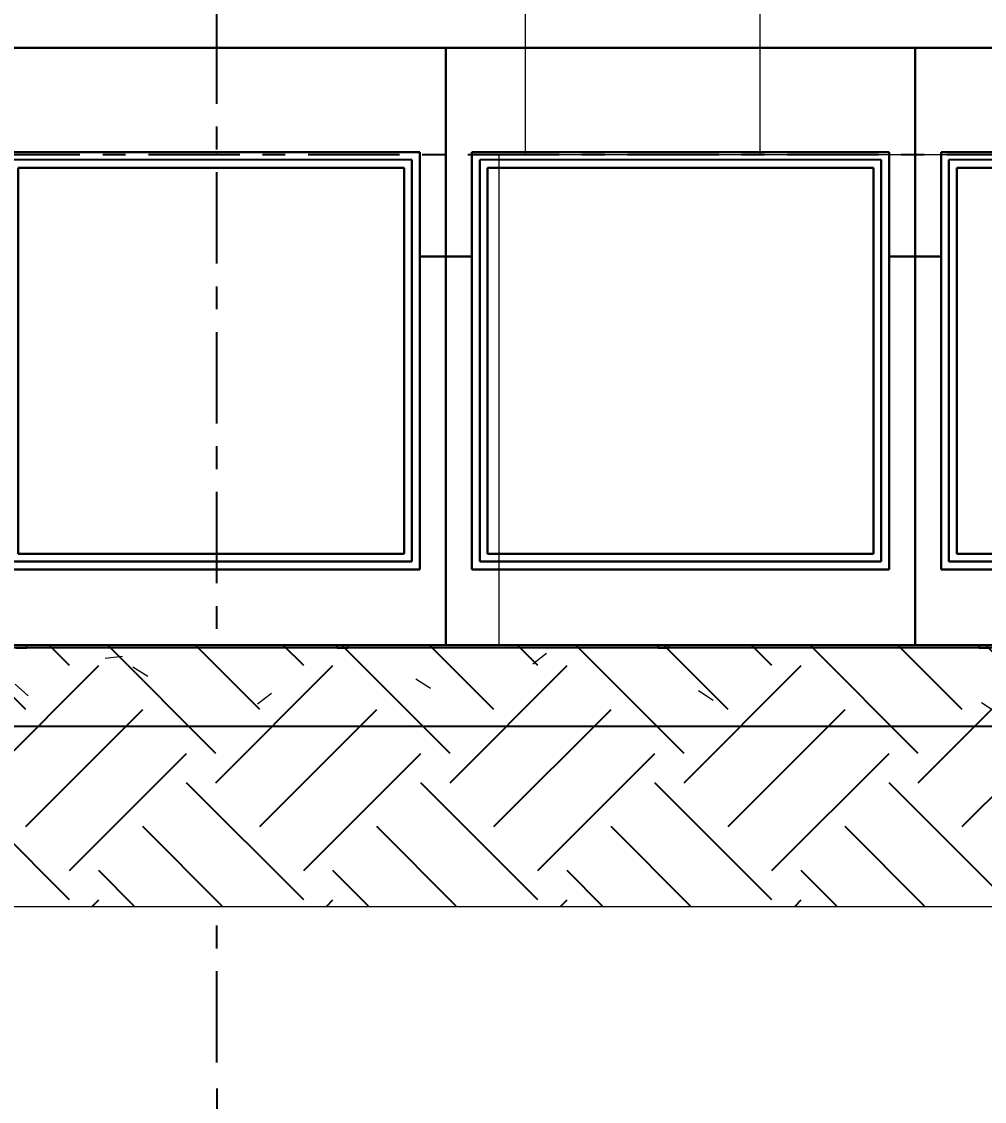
# Model space of a CAD drawing. Header units: millimetres. Extents: x 3774 to 718460, y -768339 to 192544.
# Drawn here: x 508640 to 510486, y -733231 to -731162 of the extents above; entities that cross this region are included whole.
import ezdxf
from ezdxf.enums import TextEntityAlignment as Align
from ezdxf.xclip import XClip

# ---------------------------------------------------------------- set-up
doc = ezdxf.new("R2010")
doc.units = ezdxf.units.MM
doc.header["$XCLIPFRAME"] = 0
doc.set_wipeout_variables(frame=1)
doc.linetypes.add('TA_GL_000.70000', pattern=[1.925, 0.7, -0.175, 0.175, -0.175, 0.7])
doc.linetypes.add('XKITLINE00', pattern=[0])
for name, color, linetype in [('000 - 0_HIDE_OBJ_FRAMING_DEF_SUB_1', 7, 'Continuous'), ('000 - 0_SYM_DWG_GRID-BUBBLE_MAIN_COLOR_1', 7, 'Continuous'), ('000 - 0_SYM_DWG_GRIDLINE_MAIN_COLOR_251', 7, 'Continuous')]:
    doc.layers.add(name, color=color, linetype=linetype)
doc.layers.add('Part', color=7, linetype='Continuous', lineweight=0)
doc.styles.add('ARIAL', font='arial.ttf')
doc.styles.add('FAMELINE_FOR_CKST', font='arial.ttf')
doc.styles.add('TA', font='', dxfattribs={"height": 4.5})
doc.styles.get('TA').set_extended_font_data('Cordia New')
doc.dimstyles.new('FAMELINE-CKST_C-C', dxfattribs={"dimtxt": 0.3, "dimasz": 0.15, "dimexe": 0.1, "dimexo": 0.1, "dimgap": 0.05, "dimtad": 1, "dimzin": 0, "dimdsep": 46, "dimtxsty": 'FAMELINE_FOR_CKST', "dimblk": 'ORIGIN', "dimblk1": 'ORIGIN', "dimblk2": 'ORIGIN', "dimsah": 1, "dimcen": 0.1, "dimdle": 0.1, "dimclrd": 7, "dimclre": 7, "dimclrt": 7, "dimadec": 0, "dimazin": 0, "dimtfac": 1, "dimtix": 1, "dimtmove": 2, "dimatfit": 3, "dimfxl": 1, "dimtolj": 1, "dimtzin": 0, "dimlwd": -1, "dimlwe": -1, "dimarcsym": 0})

# ---------------------------------------------------------------- blocks, each defined once
blk = doc.blocks.new('*U7979')
at = {"layer": '000 - 0_SYM_DWG_GRIDLINE_MAIN_COLOR_251', "color": 7, "linetype": 'ByBlock', "ltscale": 5}
blk.add_line((34.8, 0), (-343.8, 0), dxfattribs=at)
at = {"layer": '000 - 0_SYM_DWG_GRIDLINE_MAIN_COLOR_251', "color": 7}
blk.add_point((0, 0), dxfattribs=at)
at = {"color": 7, "style": 'TA', "flags": 1}
blk.add_attdef('LOCATION', (6, -6), '', height=4.5, rotation=270, dxfattribs=at)
at = {"layer": '000 - 0_SYM_DWG_GRID-BUBBLE_MAIN_COLOR_1', "color": 7, "style": 'ARIAL'}
blk.add_attdef('GRID-HEAD', text='', height=4, rotation=90, dxfattribs=at).set_placement((52.8, 0), align=Align.MIDDLE_CENTER)
blk = doc.blocks.new('*U6352')
at = {"layer": '000 - 0_SYM_DWG_GRIDLINE_MAIN_COLOR_251', "color": 7, "linetype": 'ByBlock', "ltscale": 5}
blk.add_line((70, 0), (-169.147, 0), dxfattribs=at)
at = {"layer": '000 - 0_SYM_DWG_GRIDLINE_MAIN_COLOR_251', "color": 7}
blk.add_point((0, 0), dxfattribs=at)
at = {"color": 7, "style": 'TA', "flags": 1}
blk.add_attdef('LOCATION', (6, -6), '', height=4.5, rotation=270, dxfattribs=at)
blk = doc.blocks.new('*U6351')
at = {"layer": '000 - 0_SYM_DWG_GRIDLINE_MAIN_COLOR_251', "color": 7, "linetype": 'ByBlock', "ltscale": 5}
blk.add_line((70, 0), (-169.147, 0), dxfattribs=at)
at = {"layer": '000 - 0_SYM_DWG_GRIDLINE_MAIN_COLOR_251', "color": 7}
blk.add_point((0, 0), dxfattribs=at)
at = {"color": 7, "style": 'TA', "flags": 1}
blk.add_attdef('LOCATION', (6, -6), '', height=4.5, rotation=270, dxfattribs=at)
blk = doc.blocks.new('_Origin')
at = {"color": 7, "linetype": 'ByBlock', "lineweight": -2}
blk.add_line((0, 0), (-1, 0), dxfattribs=at)
blk.add_circle((0, 0), 0.5, dxfattribs=at)
blk = doc.blocks.new('*D7978')
at = {"color": 7, "transparency": 16777216}
for p, q in [((-2517, 100660), (-2517, 100378.7)), ((0, 100660), (0, 100378.7)), ((-75, 100428.7), (-2442, 100428.7))]:
    blk.add_line(p, q, dxfattribs=at)
at = {"layer": 'Defpoints', "color": 7, "transparency": 16777216}
for p in [(-2517, 100710), (0, 100710), (-2517, 100428.7)]:
    blk.add_point(p, dxfattribs=at)
at = {"color": 7, "transparency": 16777216, "xscale": 75, "yscale": 75, "zscale": 75, "rotation": 180}
blk.add_blockref('_Origin', (-2517, 100428.7), dxfattribs=at)
at = {"color": 7, "transparency": 16777216, "xscale": 75, "yscale": 75, "zscale": 75}
blk.add_blockref('_Origin', (0, 100428.7), dxfattribs=at)
at = {"color": 7, "transparency": 16777216, "insert": (-1258.5, 100530.3), "char_height": 150, "attachment_point": 5, "style": 'FAMELINE_FOR_CKST'}
blk.add_mtext('\\A1;2517', dxfattribs=at)
blk = doc.blocks.new('*A21476444')
at = {"layer": 'Part', "color": 7, "linetype": 'XKITLINE00', "lineweight": 0}
for p, q in [((2545.764959, -156.339902), (2545.76496, -130.739902)), ((2549.364959, -156.339902), (2549.36496, -130.739902))]:
    blk.add_line(p, q, dxfattribs=at)
blk = doc.blocks.new('*A21586453')
at = {"layer": 'Part', "color": 7, "linetype": 'XKITLINE00', "lineweight": 0}
for p, q in [((2546.060987, -166.291269), (2546.060987, -166.26044)), ((2546.060987, -166.291269), (2548.460987, -166.291269)), ((2546.060987, -166.29392), (2546.060987, -166.291269)), ((2548.460987, -166.29392), (2548.460987, -166.26044))]:
    blk.add_line(p, q, dxfattribs=at)
blk = doc.blocks.new('*A21596454')
at = {"layer": 'Part', "color": 7, "linetype": 'XKITLINE00', "lineweight": 0}
for p, q in [((2555.586495, -165.539902), (2550.826495, -165.539902)), ((2550.826495, -165.539902), (2550.826495, -165.939902)), ((2550.882495, -165.939902), (2550.882495, -165.539902)), ((2555.530495, -165.539902), (2555.530495, -165.939902)), ((2555.586495, -165.939902), (2555.586495, -165.539902)), ((2550.826495, -165.939902), (2550.882495, -165.939902)), ((2555.530495, -165.939902), (2555.586495, -165.939902))]:
    blk.add_line(p, q, dxfattribs=at)
blk = doc.blocks.new('*A21606455')
at = {"layer": 'Part', "color": 7, "linetype": 'XKITLINE00', "lineweight": 0}
for p, q in [((2550.786495, -165.539902), (2546.026495, -165.539902)), ((2546.026495, -165.539902), (2546.026495, -165.939902)), ((2546.082495, -165.939902), (2546.082495, -165.539902)), ((2550.730495, -165.539902), (2550.730495, -165.939902)), ((2550.786495, -165.939902), (2550.786495, -165.539902)), ((2546.026495, -165.939902), (2546.082495, -165.939902)), ((2550.730495, -165.939902), (2550.786495, -165.939902))]:
    blk.add_line(p, q, dxfattribs=at)
blk = doc.blocks.new('*A21616456')
at = {"layer": 'Part', "color": 7, "linetype": 'XKITLINE00', "lineweight": 0}
for p, q in [((2545.986495, -165.539902), (2541.226495, -165.539902)), ((2541.226495, -165.539902), (2541.226495, -165.939902)), ((2541.282495, -165.939902), (2541.282495, -165.539902)), ((2545.930495, -165.539902), (2545.930495, -165.939902)), ((2545.986495, -165.939902), (2545.986495, -165.539902)), ((2541.226495, -165.939902), (2541.282495, -165.939902)), ((2545.930495, -165.939902), (2545.986495, -165.939902))]:
    blk.add_line(p, q, dxfattribs=at)
blk = doc.blocks.new('*A21626457')
at = {"layer": 'Part', "color": 7, "linetype": 'XKITLINE00', "lineweight": 0}
for p, q in [((2541.186495, -165.539902), (2536.426495, -165.539902)), ((2536.426495, -165.539902), (2536.426495, -165.939902)), ((2536.482495, -165.939902), (2536.482495, -165.539902)), ((2541.130495, -165.539902), (2541.130495, -165.939902)), ((2541.186495, -165.939902), (2541.186495, -165.539902)), ((2536.426495, -165.939902), (2536.482495, -165.939902)), ((2541.130495, -165.939902), (2541.186495, -165.939902))]:
    blk.add_line(p, q, dxfattribs=at)
blk = doc.blocks.new('*A20176356')
at = {"layer": 'Part', "color": 7, "linetype": 'XKITLINE00', "lineweight": 0}
for p, q in [((2545.364959, -156.339902), (2577.484962, -156.339902)), ((2545.364959, -165.539902), (2545.364959, -156.339902))]:
    blk.add_line(p, q, dxfattribs=at)
blk = doc.blocks.new('*A20186357')
at = {"layer": 'Part', "color": 7, "linetype": 'XKITLINE00', "lineweight": 0}
blk.add_line((2522.056493, -165.97987), (2579.478118, -165.97987), dxfattribs=at)
blk = doc.blocks.new('*A20196358')
at = {"layer": 'Part', "color": 7, "linetype": 'XKITLINE00', "lineweight": 0}
for p, q in [((2541.186495, -165.539902), (2541.226495, -165.539902)), ((2545.986495, -165.539902), (2546.026495, -165.539902)), ((2550.786495, -165.539902), (2550.826495, -165.539902))]:
    blk.add_line(p, q, dxfattribs=at)
blk = doc.blocks.new('*A20206359')
at = {"layer": 'Part', "color": 7, "linetype": 'XKITLINE00', "lineweight": 0}
for p, q in [((2522.056493, -165.97987), (2579.478118, -165.97987)), ((2536.482495, -165.93987), (2541.130495, -165.93987)), ((2541.186495, -165.93987), (2541.226495, -165.93987)), ((2541.282495, -165.93987), (2545.930495, -165.93987)), ((2545.986495, -165.93987), (2546.026495, -165.93987)), ((2546.082495, -165.93987), (2550.730495, -165.93987)), ((2550.786495, -165.93987), (2550.826495, -165.93987)), ((2550.882495, -165.93987), (2555.530495, -165.93987))]:
    blk.add_line(p, q, dxfattribs=at)
blk = doc.blocks.new('W-1-PP19-SE-ENT3_20260407-143459_PP19_ENT3_SE_ELE4')
at = {"color": 7, "lineweight": 0, "xscale": 125, "yscale": 125, "zscale": 125}
for name in ['*A21476444', '*A20176356', '*A20196358', '*A21626457', '*A21616456', '*A21606455', '*A21596454', '*A20206359', '*A20186357', '*A21586453']:
    blk.add_blockref(name, (-320145.950375, 121992.48775), dxfattribs=at)
blk = doc.blocks.new('*U7984')
at = {"layer": 'Defpoints', "color": 7}
blk.add_lwpolyline([(0, -500), (11957.346, -500), (11957.346, 0), (0, 0)], close=True, dxfattribs=at)
at = {"color": 7}
blk.add_wipeout([(0, -500), (11957.346, -500), (11957.346, 0), (0, 0)], dxfattribs=at)
h = blk.add_hatch()
h.set_pattern_fill('EARTH', scale=50, angle=45)
h.paths.add_polyline_path([(0, -500), (11957.346, -500), (11957.346, 0), (0, 0)])
blk.add_line((-250, 0), (12207.346, 0), dxfattribs=at)
blk = doc.blocks.new('DPA_CP_Entrance Facade Base Panel - Facade Base Panel-V150-2350-01 ENTRANCE 3 ELEVATION 4')
at = {"layer": '000 - 0_HIDE_OBJ_FRAMING_DEF_SUB_1', "color": 7}
for p, q in [((-16032.8, 102450), (-15132.8, 102450)), ((-15132.8, 102450), (-16032.8, 102450)), ((-16032.8, 101305), (-16032.8, 102450)), ((-16032.8, 102450), (-16032.8, 101305)), ((-15132.8, 102450), (-15132.8, 101305)), ((-15132.8, 102450), (-15132.8, 101305)), ((-15982.8, 101450), (-15982.8, 102250)), ((-15982.8, 102250), (-15982.8, 101450)), ((-15982.8, 102250), (-15182.8, 102250)), ((-15182.8, 102250), (-15982.8, 102250)), ((-15967.8, 101465), (-15967.8, 102235)), ((-15197.8, 102235), (-15967.8, 102235)), ((-15967.8, 102235), (-15967.8, 101465)), ((-15197.8, 102235), (-15967.8, 102235)), ((-15197.8, 102235), (-15197.8, 101465)), ((-15197.8, 101465), (-15197.8, 102235)), ((-15182.8, 102250), (-15182.8, 101450)), ((-15182.8, 101450), (-15182.8, 102250)), ((-15952.8, 101480), (-15952.8, 102220)), ((-15212.8, 102220), (-15952.8, 102220)), ((-15952.8, 102220), (-15952.8, 101480)), ((-15212.8, 102220), (-15952.8, 102220)), ((-15952.8, 102220), (-15952.8, 101480)), ((-15212.8, 102220), (-15952.8, 102220)), ((-15952.8, 102220), (-15212.8, 102220)), ((-15952.8, 101480), (-15952.8, 102220)), ((-15212.8, 102220), (-15212.8, 101480)), ((-15212.8, 101480), (-15212.8, 102220)), ((-15212.8, 101480), (-15212.8, 102220)), ((-15212.8, 102220), (-15212.8, 101480)), ((-16032.8, 102050), (-15982.8, 102050)), ((-15982.8, 102050), (-16032.8, 102050)), ((-16032.8, 101305), (-16032.8, 102050)), ((-16032.8, 102050), (-16032.8, 101305)), ((-15182.8, 102050), (-15132.8, 102050)), ((-15132.8, 102050), (-15182.8, 102050)), ((-15132.8, 102050), (-15132.8, 101305)), ((-15132.8, 102050), (-15132.8, 101305)), ((-15197.8, 101465), (-15967.8, 101465)), ((-15967.8, 101465), (-15197.8, 101465)), ((-15212.8, 101480), (-15952.8, 101480)), ((-15952.8, 101480), (-15212.8, 101480)), ((-15952.8, 101480), (-15212.8, 101480)), ((-15212.8, 101480), (-15952.8, 101480)), ((-15182.8, 101450), (-15982.8, 101450)), ((-15982.8, 101450), (-15182.8, 101450)), ((-15956.6, 101300), (-15936.1, 101300)), ((-15936.1, 101300), (-15956.6, 101300)), ((-15956.6, 101300), (-15936.1, 101300)), ((-15936.1, 101300), (-15956.6, 101300)), ((-15341.1, 101300), (-15320.6, 101300)), ((-15320.6, 101300), (-15341.1, 101300)), ((-15341.1, 101300), (-15320.6, 101300)), ((-15320.6, 101300), (-15341.1, 101300))]:
    blk.add_line(p, q, dxfattribs=at)
blk = doc.blocks.new('DPA_CP_Entrance Facade Base Panel - Facade Base Panel-V151-2350-01 ENTRANCE 3 ELEVATION 4')
at = {"layer": '000 - 0_HIDE_OBJ_FRAMING_DEF_SUB_1', "color": 7}
for p, q in [((-15132.8, 102450), (-14232.8, 102450)), ((-14232.8, 102450), (-15132.8, 102450)), ((-15132.8, 101305), (-15132.8, 102450)), ((-15132.8, 102450), (-15132.8, 101305)), ((-14232.8, 102450), (-14232.8, 101305)), ((-14232.8, 102450), (-14232.8, 101305)), ((-15082.8, 101450), (-15082.8, 102250)), ((-15082.8, 102250), (-15082.8, 101450)), ((-15082.8, 102250), (-14282.8, 102250)), ((-14282.8, 102250), (-15082.8, 102250)), ((-15067.8, 101465), (-15067.8, 102235)), ((-14297.8, 102235), (-15067.8, 102235)), ((-15067.8, 102235), (-15067.8, 101465)), ((-14297.8, 102235), (-15067.8, 102235)), ((-14297.8, 102235), (-14297.8, 101465)), ((-14297.8, 101465), (-14297.8, 102235)), ((-14282.8, 102250), (-14282.8, 101450)), ((-14282.8, 101450), (-14282.8, 102250)), ((-15052.8, 101480), (-15052.8, 102220)), ((-14312.8, 102220), (-15052.8, 102220)), ((-15052.8, 102220), (-15052.8, 101480)), ((-14312.8, 102220), (-15052.8, 102220)), ((-15052.8, 102220), (-15052.8, 101480)), ((-14312.8, 102220), (-15052.8, 102220)), ((-15052.8, 102220), (-14312.8, 102220)), ((-15052.8, 101480), (-15052.8, 102220)), ((-14312.8, 102220), (-14312.8, 101480)), ((-14312.8, 101480), (-14312.8, 102220)), ((-14312.8, 101480), (-14312.8, 102220)), ((-14312.8, 102220), (-14312.8, 101480)), ((-15132.8, 102050), (-15082.8, 102050)), ((-15082.8, 102050), (-15132.8, 102050)), ((-15132.8, 101305), (-15132.8, 102050)), ((-15132.8, 102050), (-15132.8, 101305)), ((-14282.8, 102050), (-14232.8, 102050)), ((-14232.8, 102050), (-14282.8, 102050)), ((-14232.8, 102050), (-14232.8, 101305)), ((-14232.8, 102050), (-14232.8, 101305)), ((-14297.8, 101465), (-15067.8, 101465)), ((-15067.8, 101465), (-14297.8, 101465)), ((-14312.8, 101480), (-15052.8, 101480)), ((-15052.8, 101480), (-14312.8, 101480)), ((-15052.8, 101480), (-14312.8, 101480)), ((-14312.8, 101480), (-15052.8, 101480)), ((-14282.8, 101450), (-15082.8, 101450)), ((-15082.8, 101450), (-14282.8, 101450)), ((-14725.6, 101300), (-14705.1, 101300)), ((-14705.1, 101300), (-14725.6, 101300)), ((-14725.6, 101300), (-14705.1, 101300)), ((-14705.1, 101300), (-14725.6, 101300))]:
    blk.add_line(p, q, dxfattribs=at)
blk = doc.blocks.new('DPA_CP_Entrance Facade Base Panel - Facade Base Panel-19569424-2350-01 ENTRANCE 3 ELEVATION 4')
at = {"layer": '000 - 0_HIDE_OBJ_FRAMING_DEF_SUB_1', "color": 7}
for p, q in [((-14232.8, 102450), (-13617.8, 102450)), ((-13617.8, 102450), (-14232.8, 102450)), ((-14232.8, 101305), (-14232.8, 102450)), ((-14232.8, 102450), (-14232.8, 101305)), ((-13617.8, 102450), (-13617.8, 101305)), ((-13617.8, 102450), (-13617.8, 101305)), ((-14182.8, 101450), (-14182.8, 102250)), ((-14182.8, 102250), (-14182.8, 101450)), ((-14182.8, 102250), (-13667.8, 102250)), ((-13667.8, 102250), (-14182.8, 102250)), ((-14167.8, 101465), (-14167.8, 102235)), ((-13682.8, 102235), (-14167.8, 102235)), ((-14167.8, 102235), (-14167.8, 101465)), ((-13682.8, 102235), (-14167.8, 102235)), ((-13682.8, 102235), (-13682.8, 101465)), ((-13682.8, 101465), (-13682.8, 102235)), ((-13667.8, 102250), (-13667.8, 101450)), ((-13667.8, 101450), (-13667.8, 102250)), ((-14152.8, 101480), (-14152.8, 102220)), ((-13697.8, 102220), (-14152.8, 102220)), ((-14152.8, 102220), (-14152.8, 101480)), ((-13697.8, 102220), (-14152.8, 102220)), ((-14152.8, 102220), (-14152.8, 101480)), ((-13697.8, 102220), (-14152.8, 102220)), ((-14152.8, 102220), (-13697.8, 102220)), ((-14152.8, 101480), (-14152.8, 102220)), ((-13697.8, 102220), (-13697.8, 101480)), ((-13697.8, 101480), (-13697.8, 102220)), ((-13697.8, 101480), (-13697.8, 102220)), ((-13697.8, 102220), (-13697.8, 101480)), ((-14232.8, 102050), (-14182.8, 102050)), ((-14182.8, 102050), (-14232.8, 102050)), ((-14232.8, 101305), (-14232.8, 102050)), ((-14232.8, 102050), (-14232.8, 101305)), ((-13667.8, 102050), (-13617.8, 102050)), ((-13617.8, 102050), (-13667.8, 102050)), ((-13617.8, 102050), (-13617.8, 101305)), ((-13617.8, 102050), (-13617.8, 101305)), ((-13682.8, 101465), (-14167.8, 101465)), ((-14167.8, 101465), (-13682.8, 101465)), ((-13697.8, 101480), (-14152.8, 101480)), ((-14152.8, 101480), (-13697.8, 101480)), ((-14152.8, 101480), (-13697.8, 101480)), ((-13697.8, 101480), (-14152.8, 101480)), ((-13667.8, 101450), (-14182.8, 101450)), ((-14182.8, 101450), (-13667.8, 101450)), ((-14110.1, 101300), (-14089.6, 101300)), ((-14089.6, 101300), (-14110.1, 101300)), ((-14110.1, 101300), (-14089.6, 101300)), ((-14089.6, 101300), (-14110.1, 101300))]:
    blk.add_line(p, q, dxfattribs=at)
blk = doc.blocks.new('DPA_Drainage Gutter_Landscape_Type A - DPA_Drainage Gutter_Landscape_Type A-17304739-2350-01 ENTRANCE 3 ELEVATION 4')
at = {"layer": '000 - 0_HIDE_OBJ_FRAMING_DEF_SUB_1', "color": 7}
for p, q in [((-15341.1, 101305), (-15936.1, 101305)), ((-15936.1, 101305), (-15341.1, 101305)), ((-15936.1, 101300), (-15936.1, 101305)), ((-15936.1, 101300), (-15936.1, 101305)), ((-15929.1, 101305), (-15922.1, 101305)), ((-15922.1, 101305), (-15929.1, 101305)), ((-15929.1, 101305), (-15922.1, 101305)), ((-15922.1, 101305), (-15929.1, 101305)), ((-15929.1, 101305), (-15348.1, 101305)), ((-15348.1, 101305), (-15929.1, 101305)), ((-15929.1, 101305), (-15348.1, 101305)), ((-15348.1, 101305), (-15929.1, 101305)), ((-15915.1, 101305), (-15902.1, 101305)), ((-15902.1, 101305), (-15915.1, 101305)), ((-15915.1, 101305), (-15902.1, 101305)), ((-15902.1, 101305), (-15915.1, 101305)), ((-15895.1, 101305), (-15882.1, 101305)), ((-15882.1, 101305), (-15895.1, 101305)), ((-15895.1, 101305), (-15882.1, 101305)), ((-15882.1, 101305), (-15895.1, 101305)), ((-15875.1, 101305), (-15862.1, 101305)), ((-15862.1, 101305), (-15875.1, 101305)), ((-15875.1, 101305), (-15862.1, 101305)), ((-15862.1, 101305), (-15875.1, 101305)), ((-15855.1, 101305), (-15842.1, 101305)), ((-15842.1, 101305), (-15855.1, 101305)), ((-15855.1, 101305), (-15842.1, 101305)), ((-15842.1, 101305), (-15855.1, 101305)), ((-15835.1, 101305), (-15822.1, 101305)), ((-15822.1, 101305), (-15835.1, 101305)), ((-15835.1, 101305), (-15822.1, 101305)), ((-15822.1, 101305), (-15835.1, 101305)), ((-15815.1, 101305), (-15802.1, 101305)), ((-15802.1, 101305), (-15815.1, 101305)), ((-15815.1, 101305), (-15802.1, 101305)), ((-15802.1, 101305), (-15815.1, 101305)), ((-15795.1, 101305), (-15782.1, 101305)), ((-15782.1, 101305), (-15795.1, 101305)), ((-15795.1, 101305), (-15782.1, 101305)), ((-15782.1, 101305), (-15795.1, 101305)), ((-15775.1, 101305), (-15762.1, 101305)), ((-15762.1, 101305), (-15775.1, 101305)), ((-15775.1, 101305), (-15762.1, 101305)), ((-15762.1, 101305), (-15775.1, 101305)), ((-15755.1, 101305), (-15742.1, 101305)), ((-15742.1, 101305), (-15755.1, 101305)), ((-15755.1, 101305), (-15742.1, 101305)), ((-15742.1, 101305), (-15755.1, 101305)), ((-15735.1, 101305), (-15722.1, 101305)), ((-15722.1, 101305), (-15735.1, 101305)), ((-15735.1, 101305), (-15722.1, 101305)), ((-15722.1, 101305), (-15735.1, 101305)), ((-15715.1, 101305), (-15702.1, 101305)), ((-15702.1, 101305), (-15715.1, 101305)), ((-15715.1, 101305), (-15702.1, 101305)), ((-15702.1, 101305), (-15715.1, 101305)), ((-15695.1, 101305), (-15682.1, 101305)), ((-15682.1, 101305), (-15695.1, 101305)), ((-15695.1, 101305), (-15682.1, 101305)), ((-15682.1, 101305), (-15695.1, 101305)), ((-15675.1, 101305), (-15662.1, 101305)), ((-15662.1, 101305), (-15675.1, 101305)), ((-15675.1, 101305), (-15662.1, 101305)), ((-15662.1, 101305), (-15675.1, 101305)), ((-15655.1, 101305), (-15642.1, 101305)), ((-15642.1, 101305), (-15655.1, 101305)), ((-15655.1, 101305), (-15642.1, 101305)), ((-15642.1, 101305), (-15655.1, 101305)), ((-15635.1, 101305), (-15622.1, 101305)), ((-15622.1, 101305), (-15635.1, 101305)), ((-15635.1, 101305), (-15622.1, 101305)), ((-15622.1, 101305), (-15635.1, 101305)), ((-15615.1, 101305), (-15602.1, 101305)), ((-15602.1, 101305), (-15615.1, 101305)), ((-15615.1, 101305), (-15602.1, 101305)), ((-15602.1, 101305), (-15615.1, 101305)), ((-15595.1, 101305), (-15582.1, 101305)), ((-15582.1, 101305), (-15595.1, 101305)), ((-15595.1, 101305), (-15582.1, 101305)), ((-15582.1, 101305), (-15595.1, 101305)), ((-15575.1, 101305), (-15562.1, 101305)), ((-15562.1, 101305), (-15575.1, 101305)), ((-15575.1, 101305), (-15562.1, 101305)), ((-15562.1, 101305), (-15575.1, 101305)), ((-15555.1, 101305), (-15542.1, 101305)), ((-15542.1, 101305), (-15555.1, 101305)), ((-15555.1, 101305), (-15542.1, 101305)), ((-15542.1, 101305), (-15555.1, 101305)), ((-15535.1, 101305), (-15522.1, 101305)), ((-15522.1, 101305), (-15535.1, 101305)), ((-15535.1, 101305), (-15522.1, 101305)), ((-15522.1, 101305), (-15535.1, 101305)), ((-15515.1, 101305), (-15502.1, 101305)), ((-15502.1, 101305), (-15515.1, 101305)), ((-15515.1, 101305), (-15502.1, 101305)), ((-15502.1, 101305), (-15515.1, 101305)), ((-15495.1, 101305), (-15482.1, 101305)), ((-15482.1, 101305), (-15495.1, 101305)), ((-15495.1, 101305), (-15482.1, 101305)), ((-15482.1, 101305), (-15495.1, 101305)), ((-15475.1, 101305), (-15462.1, 101305)), ((-15462.1, 101305), (-15475.1, 101305)), ((-15475.1, 101305), (-15462.1, 101305)), ((-15462.1, 101305), (-15475.1, 101305)), ((-15455.1, 101305), (-15442.1, 101305)), ((-15442.1, 101305), (-15455.1, 101305)), ((-15455.1, 101305), (-15442.1, 101305)), ((-15442.1, 101305), (-15455.1, 101305)), ((-15435.1, 101305), (-15422.1, 101305)), ((-15422.1, 101305), (-15435.1, 101305)), ((-15435.1, 101305), (-15422.1, 101305)), ((-15422.1, 101305), (-15435.1, 101305)), ((-15415.1, 101305), (-15402.1, 101305)), ((-15402.1, 101305), (-15415.1, 101305)), ((-15415.1, 101305), (-15402.1, 101305)), ((-15402.1, 101305), (-15415.1, 101305)), ((-15395.1, 101305), (-15382.1, 101305)), ((-15382.1, 101305), (-15395.1, 101305)), ((-15395.1, 101305), (-15382.1, 101305)), ((-15382.1, 101305), (-15395.1, 101305)), ((-15375.1, 101305), (-15362.1, 101305)), ((-15362.1, 101305), (-15375.1, 101305)), ((-15375.1, 101305), (-15362.1, 101305)), ((-15362.1, 101305), (-15375.1, 101305)), ((-15355.1, 101305), (-15348.1, 101305)), ((-15348.1, 101305), (-15355.1, 101305)), ((-15355.1, 101305), (-15348.1, 101305)), ((-15348.1, 101305), (-15355.1, 101305)), ((-15341.1, 101305), (-15341.1, 101300)), ((-15341.1, 101300), (-15341.1, 101305)), ((-14725.6, 101305), (-15320.6, 101305)), ((-15320.6, 101305), (-14725.6, 101305)), ((-15320.6, 101300), (-15320.6, 101305)), ((-15320.6, 101300), (-15320.6, 101305)), ((-15313.6, 101305), (-15306.6, 101305)), ((-15306.6, 101305), (-15313.6, 101305)), ((-15313.6, 101305), (-15306.6, 101305)), ((-15306.6, 101305), (-15313.6, 101305)), ((-15313.6, 101305), (-14732.6, 101305)), ((-14732.6, 101305), (-15313.6, 101305)), ((-15313.6, 101305), (-14732.6, 101305)), ((-14732.6, 101305), (-15313.6, 101305)), ((-15299.1, 101305), (-15286.9, 101305)), ((-15286.9, 101305), (-15299.1, 101305)), ((-15299.1, 101305), (-15286.9, 101305)), ((-15286.9, 101305), (-15299.1, 101305)), ((-15279.6, 101305), (-15266.6, 101305)), ((-15266.6, 101305), (-15279.6, 101305)), ((-15279.6, 101305), (-15266.6, 101305)), ((-15266.6, 101305), (-15279.6, 101305)), ((-15259.6, 101305), (-15246.6, 101305)), ((-15246.6, 101305), (-15259.6, 101305)), ((-15259.6, 101305), (-15246.6, 101305)), ((-15246.6, 101305), (-15259.6, 101305)), ((-15239.6, 101305), (-15226.6, 101305)), ((-15226.6, 101305), (-15239.6, 101305)), ((-15239.6, 101305), (-15226.6, 101305)), ((-15226.6, 101305), (-15239.6, 101305)), ((-15219.6, 101305), (-15206.6, 101305)), ((-15206.6, 101305), (-15219.6, 101305)), ((-15219.6, 101305), (-15206.6, 101305)), ((-15206.6, 101305), (-15219.6, 101305)), ((-15199.6, 101305), (-15186.6, 101305)), ((-15186.6, 101305), (-15199.6, 101305)), ((-15199.6, 101305), (-15186.6, 101305)), ((-15186.6, 101305), (-15199.6, 101305)), ((-15179.6, 101305), (-15166.6, 101305)), ((-15166.6, 101305), (-15179.6, 101305)), ((-15179.6, 101305), (-15166.6, 101305)), ((-15166.6, 101305), (-15179.6, 101305)), ((-15159.6, 101305), (-15146.6, 101305)), ((-15146.6, 101305), (-15159.6, 101305)), ((-15159.6, 101305), (-15146.6, 101305)), ((-15146.6, 101305), (-15159.6, 101305)), ((-15139.6, 101305), (-15126.6, 101305)), ((-15126.6, 101305), (-15139.6, 101305)), ((-15139.6, 101305), (-15126.6, 101305)), ((-15126.6, 101305), (-15139.6, 101305)), ((-15119.6, 101305), (-15106.6, 101305)), ((-15106.6, 101305), (-15119.6, 101305)), ((-15119.6, 101305), (-15106.6, 101305)), ((-15106.6, 101305), (-15119.6, 101305)), ((-15099.6, 101305), (-15086.6, 101305)), ((-15086.6, 101305), (-15099.6, 101305)), ((-15099.6, 101305), (-15086.6, 101305)), ((-15086.6, 101305), (-15099.6, 101305)), ((-15079.6, 101305), (-15066.6, 101305)), ((-15066.6, 101305), (-15079.6, 101305)), ((-15079.6, 101305), (-15066.6, 101305)), ((-15066.6, 101305), (-15079.6, 101305)), ((-15059.6, 101305), (-15046.6, 101305)), ((-15046.6, 101305), (-15059.6, 101305)), ((-15059.6, 101305), (-15046.6, 101305)), ((-15046.6, 101305), (-15059.6, 101305)), ((-15039.6, 101305), (-15026.6, 101305)), ((-15026.6, 101305), (-15039.6, 101305)), ((-15039.6, 101305), (-15026.6, 101305)), ((-15026.6, 101305), (-15039.6, 101305)), ((-15019.6, 101305), (-15006.6, 101305)), ((-15006.6, 101305), (-15019.6, 101305)), ((-15019.6, 101305), (-15006.6, 101305)), ((-15006.6, 101305), (-15019.6, 101305)), ((-14999.6, 101305), (-14986.6, 101305)), ((-14986.6, 101305), (-14999.6, 101305)), ((-14999.6, 101305), (-14986.6, 101305)), ((-14986.6, 101305), (-14999.6, 101305)), ((-14979.6, 101305), (-14966.6, 101305)), ((-14966.6, 101305), (-14979.6, 101305)), ((-14979.6, 101305), (-14966.6, 101305)), ((-14966.6, 101305), (-14979.6, 101305)), ((-14959.6, 101305), (-14946.6, 101305)), ((-14946.6, 101305), (-14959.6, 101305)), ((-14959.6, 101305), (-14946.6, 101305)), ((-14946.6, 101305), (-14959.6, 101305)), ((-14939.6, 101305), (-14926.6, 101305)), ((-14926.6, 101305), (-14939.6, 101305)), ((-14939.6, 101305), (-14926.6, 101305)), ((-14926.6, 101305), (-14939.6, 101305)), ((-14919.6, 101305), (-14906.6, 101305)), ((-14906.6, 101305), (-14919.6, 101305)), ((-14919.6, 101305), (-14906.6, 101305)), ((-14906.6, 101305), (-14919.6, 101305)), ((-14899.6, 101305), (-14886.6, 101305)), ((-14886.6, 101305), (-14899.6, 101305)), ((-14899.6, 101305), (-14886.6, 101305)), ((-14886.6, 101305), (-14899.6, 101305)), ((-14879.6, 101305), (-14866.6, 101305)), ((-14866.6, 101305), (-14879.6, 101305)), ((-14879.6, 101305), (-14866.6, 101305)), ((-14866.6, 101305), (-14879.6, 101305)), ((-14859.6, 101305), (-14846.6, 101305)), ((-14846.6, 101305), (-14859.6, 101305)), ((-14859.6, 101305), (-14846.6, 101305)), ((-14846.6, 101305), (-14859.6, 101305)), ((-14839.6, 101305), (-14826.6, 101305)), ((-14826.6, 101305), (-14839.6, 101305)), ((-14839.6, 101305), (-14826.6, 101305)), ((-14826.6, 101305), (-14839.6, 101305)), ((-14819.6, 101305), (-14806.6, 101305)), ((-14806.6, 101305), (-14819.6, 101305)), ((-14819.6, 101305), (-14806.6, 101305)), ((-14806.6, 101305), (-14819.6, 101305)), ((-14798.6, 101305), (-14786.6, 101305)), ((-14786.6, 101305), (-14798.6, 101305)), ((-14798.6, 101305), (-14786.6, 101305)), ((-14786.6, 101305), (-14798.6, 101305)), ((-14779.6, 101305), (-14766.6, 101305)), ((-14766.6, 101305), (-14779.6, 101305)), ((-14779.6, 101305), (-14766.6, 101305)), ((-14766.6, 101305), (-14779.6, 101305)), ((-14759.6, 101305), (-14746.6, 101305)), ((-14746.6, 101305), (-14759.6, 101305)), ((-14759.6, 101305), (-14746.6, 101305)), ((-14746.6, 101305), (-14759.6, 101305)), ((-14739.6, 101305), (-14732.6, 101305)), ((-14732.6, 101305), (-14739.6, 101305)), ((-14739.6, 101305), (-14732.6, 101305)), ((-14732.6, 101305), (-14739.6, 101305)), ((-14725.6, 101305), (-14725.6, 101300)), ((-14725.6, 101300), (-14725.6, 101305)), ((-14110.1, 101305), (-14705.1, 101305)), ((-14705.1, 101305), (-14110.1, 101305)), ((-14705.1, 101300), (-14705.1, 101305)), ((-14705.1, 101300), (-14705.1, 101305)), ((-14698.1, 101305), (-14691.1, 101305)), ((-14691.1, 101305), (-14698.1, 101305)), ((-14698.1, 101305), (-14691.1, 101305)), ((-14691.1, 101305), (-14698.1, 101305)), ((-14698.1, 101305), (-14117.1, 101305)), ((-14117.1, 101305), (-14698.1, 101305)), ((-14698.1, 101305), (-14117.1, 101305)), ((-14117.1, 101305), (-14698.1, 101305)), ((-14684.1, 101305), (-14671.1, 101305)), ((-14671.1, 101305), (-14684.1, 101305)), ((-14684.1, 101305), (-14671.1, 101305)), ((-14671.1, 101305), (-14684.1, 101305)), ((-14664.1, 101305), (-14651.1, 101305)), ((-14651.1, 101305), (-14664.1, 101305)), ((-14664.1, 101305), (-14651.1, 101305)), ((-14651.1, 101305), (-14664.1, 101305)), ((-14644.1, 101305), (-14631.1, 101305)), ((-14631.1, 101305), (-14644.1, 101305)), ((-14644.1, 101305), (-14631.1, 101305)), ((-14631.1, 101305), (-14644.1, 101305)), ((-14624.1, 101305), (-14611.1, 101305)), ((-14611.1, 101305), (-14624.1, 101305)), ((-14624.1, 101305), (-14611.1, 101305)), ((-14611.1, 101305), (-14624.1, 101305)), ((-14603.4, 101305), (-14591.1, 101305)), ((-14591.1, 101305), (-14603.4, 101305)), ((-14603.4, 101305), (-14591.1, 101305)), ((-14591.1, 101305), (-14603.4, 101305)), ((-14584.1, 101305), (-14571.1, 101305)), ((-14571.1, 101305), (-14584.1, 101305)), ((-14584.1, 101305), (-14571.1, 101305)), ((-14571.1, 101305), (-14584.1, 101305)), ((-14564.1, 101305), (-14551.1, 101305)), ((-14551.1, 101305), (-14564.1, 101305)), ((-14564.1, 101305), (-14551.1, 101305)), ((-14551.1, 101305), (-14564.1, 101305)), ((-14544.1, 101305), (-14531.1, 101305)), ((-14531.1, 101305), (-14544.1, 101305)), ((-14544.1, 101305), (-14531.1, 101305)), ((-14531.1, 101305), (-14544.1, 101305)), ((-14524.1, 101305), (-14511.1, 101305)), ((-14511.1, 101305), (-14524.1, 101305)), ((-14524.1, 101305), (-14511.1, 101305)), ((-14511.1, 101305), (-14524.1, 101305)), ((-14504.1, 101305), (-14491.1, 101305)), ((-14491.1, 101305), (-14504.1, 101305)), ((-14504.1, 101305), (-14491.1, 101305)), ((-14491.1, 101305), (-14504.1, 101305)), ((-14484.1, 101305), (-14471.1, 101305)), ((-14471.1, 101305), (-14484.1, 101305)), ((-14484.1, 101305), (-14471.1, 101305)), ((-14471.1, 101305), (-14484.1, 101305)), ((-14464.1, 101305), (-14451.1, 101305)), ((-14451.1, 101305), (-14464.1, 101305)), ((-14464.1, 101305), (-14451.1, 101305)), ((-14451.1, 101305), (-14464.1, 101305)), ((-14444.1, 101305), (-14431.1, 101305)), ((-14431.1, 101305), (-14444.1, 101305)), ((-14444.1, 101305), (-14431.1, 101305)), ((-14431.1, 101305), (-14444.1, 101305)), ((-14424.1, 101305), (-14411.1, 101305)), ((-14411.1, 101305), (-14424.1, 101305)), ((-14424.1, 101305), (-14411.1, 101305)), ((-14411.1, 101305), (-14424.1, 101305)), ((-14404.1, 101305), (-14391.1, 101305)), ((-14391.1, 101305), (-14404.1, 101305)), ((-14404.1, 101305), (-14391.1, 101305)), ((-14391.1, 101305), (-14404.1, 101305)), ((-14384.1, 101305), (-14371.1, 101305)), ((-14371.1, 101305), (-14384.1, 101305)), ((-14384.1, 101305), (-14371.1, 101305)), ((-14371.1, 101305), (-14384.1, 101305)), ((-14364.1, 101305), (-14351.1, 101305)), ((-14351.1, 101305), (-14364.1, 101305)), ((-14364.1, 101305), (-14351.1, 101305)), ((-14351.1, 101305), (-14364.1, 101305)), ((-14344.1, 101305), (-14331.1, 101305)), ((-14331.1, 101305), (-14344.1, 101305)), ((-14344.1, 101305), (-14331.1, 101305)), ((-14331.1, 101305), (-14344.1, 101305)), ((-14324.1, 101305), (-14311.1, 101305)), ((-14311.1, 101305), (-14324.1, 101305)), ((-14324.1, 101305), (-14311.1, 101305)), ((-14311.1, 101305), (-14324.1, 101305)), ((-14304.1, 101305), (-14291.1, 101305)), ((-14291.1, 101305), (-14304.1, 101305)), ((-14304.1, 101305), (-14291.1, 101305)), ((-14291.1, 101305), (-14304.1, 101305)), ((-14284.1, 101305), (-14271.1, 101305)), ((-14271.1, 101305), (-14284.1, 101305)), ((-14284.1, 101305), (-14271.1, 101305)), ((-14271.1, 101305), (-14284.1, 101305)), ((-14264.1, 101305), (-14251.1, 101305)), ((-14251.1, 101305), (-14264.1, 101305)), ((-14264.1, 101305), (-14251.1, 101305)), ((-14251.1, 101305), (-14264.1, 101305)), ((-14244.1, 101305), (-14231.1, 101305)), ((-14231.1, 101305), (-14244.1, 101305)), ((-14244.1, 101305), (-14231.1, 101305)), ((-14231.1, 101305), (-14244.1, 101305)), ((-14224.1, 101305), (-14211.1, 101305)), ((-14211.1, 101305), (-14224.1, 101305)), ((-14224.1, 101305), (-14211.1, 101305)), ((-14211.1, 101305), (-14224.1, 101305)), ((-14204.1, 101305), (-14191.1, 101305)), ((-14191.1, 101305), (-14204.1, 101305)), ((-14204.1, 101305), (-14191.1, 101305)), ((-14191.1, 101305), (-14204.1, 101305)), ((-14184.1, 101305), (-14171.1, 101305)), ((-14171.1, 101305), (-14184.1, 101305)), ((-14184.1, 101305), (-14171.1, 101305)), ((-14171.1, 101305), (-14184.1, 101305)), ((-14164.1, 101305), (-14151.1, 101305)), ((-14151.1, 101305), (-14164.1, 101305)), ((-14164.1, 101305), (-14151.1, 101305)), ((-14151.1, 101305), (-14164.1, 101305)), ((-14144.1, 101305), (-14131.1, 101305)), ((-14131.1, 101305), (-14144.1, 101305)), ((-14144.1, 101305), (-14131.1, 101305)), ((-14131.1, 101305), (-14144.1, 101305)), ((-14124.1, 101305), (-14117.1, 101305)), ((-14117.1, 101305), (-14124.1, 101305)), ((-14124.1, 101305), (-14117.1, 101305)), ((-14117.1, 101305), (-14124.1, 101305)), ((-14110.1, 101305), (-14110.1, 101300)), ((-14110.1, 101300), (-14110.1, 101305))]:
    blk.add_line(p, q, dxfattribs=at)
blk = doc.blocks.new('A$C7d5df670')
at = {"layer": '000 - 0_HIDE_OBJ_FRAMING_DEF_SUB_1', "lineweight": 9}
h = blk.add_hatch(dxfattribs=at)
h.set_pattern_fill('FP_38', style=0, pattern_type=2)
h.set_pattern_definition([(50, (17015.24, -101150), (728.7365, -63.7558), [76.2, -838.2]), (355, (17015.24, -101150), (-140.9716, 764.2276), [60.96, -670.56]), (100.451, (17076, -101155.3), (587.77, 700.4668), [64.76, -712.36]), (46.184, (17015.2, -100946.8), (1084.316, -168.171), [114.3, -1257.3]), (96.636, (17105.6, -100960.8), (949.61, 989.71), [97.14, -1068.54]), (351.184, (17015.2, -100946.8), (949.62, 989.701), [91.44, -1005.84]), (21, (17116.84, -100997.6), (606.458, -409.0606), [76.2, -838.2]), (326, (17116.84, -100997.6), (247.2083, 736.753), [60.96, -670.56]), (71.451, (17167.4, -101031.7), (853.6683, 327.6855), [64.76, -712.36]), (37.5, (17015.24, -101150), (12.3547, 338.2201), [33.528, -628.904, 33.528, -647.192, -673.1]), (37.5, (17015.24, -101150), (12.3547, 338.2201), [-1343.152, 33.528, -639.572]), (7.5, (17015.24, -101150), (267.2789, 400.7221), [33.528, -354.584, 33.528, -613.664, -256.54]), (7.5, (17015.24, -101150), (267.2789, 400.7221), [-1035.304, 33.528, -223.012]), (327.5, (16788.68, -101150), (542.3633, -22.91534), [33.528, -220.472, 33.528, -758.952, -1051.56]), (327.5, (16788.68, -101150), (542.3633, -22.91534), [-1046.48, 33.528, -1018.032]), (317.5, (16687.08, -101150), (592.517, 101.707), [33.528, -296.672, 33.528, -492.76, -746.76]), (317.5, (16687.08, -101150), (592.517, 101.707), [-856.488, 33.528, -713.232])])
h.paths.add_polyline_path([(389.7, 0), (9116.5, 0), (9116.5, 150), (-3634.1, 150), (-3634.1, 0), (292.1, 0)])
at = {"layer": '000 - 0_HIDE_OBJ_FRAMING_DEF_SUB_1', "color": 7}
for p, q in [((4695.2, 1300), (480, 1300)), ((530, 1300), (4666.4, 1300)), ((4637.5, 1300), (530, 1300)), ((4637.5, 1300), (1080, 1300)), ((1080, 1300), (4348.8, 1300)), ((1130, 1300), (4319.9, 1300)), ((4348.8, 1300), (1130, 1300)), ((1130, 1300), (4319.9, 1300))]:
    blk.add_line(p, q, dxfattribs=at)
at = {"layer": '000 - 0_HIDE_OBJ_FRAMING_DEF_SUB_1', "color": 7, "lineweight": 25}
for p, q in [((9116.5, 150), (-3634.1, 150)), ((-3634.1, 0), (9116.5, 0))]:
    blk.add_line(p, q, dxfattribs=at)
at = {"layer": '000 - 0_HIDE_OBJ_FRAMING_DEF_SUB_1', "color": 7}
for name in ['DPA_CP_Entrance Facade Base Panel - Facade Base Panel-V150-2350-01 ENTRANCE 3 ELEVATION 4', 'DPA_CP_Entrance Facade Base Panel - Facade Base Panel-V151-2350-01 ENTRANCE 3 ELEVATION 4', 'DPA_CP_Entrance Facade Base Panel - Facade Base Panel-19569424-2350-01 ENTRANCE 3 ELEVATION 4', 'DPA_Drainage Gutter_Landscape_Type A - DPA_Drainage Gutter_Landscape_Type A-17304739-2350-01 ENTRANCE 3 ELEVATION 4']:
    blk.add_blockref(name, (18313, -101150), dxfattribs=at)
blk = doc.blocks.new('W-1-PP19-SE-ENT3_20260407-142914_PP19_ENT3_ELE4_DIMS_2')
at = {"layer": '000 - 0_SYM_DWG_GRIDLINE_MAIN_COLOR_251', "color": 7, "linetype": 'TA_GL_000.70000'}
for name, p, xscale, yscale, zscale, rotation in [('*U7979', (-2517, 102450), 50.00000000000007, 50.00000000000007, 50.00000000000007, 270), ('*U6352', (-2517, 102450), 50.00000000000003, 50.00000000000003, 50.00000000000003, 180), ('*U6351', (-2517, 101510), 50.00000000000003, 50.00000000000003, 50.00000000000003, 180)]:
    blk.add_blockref(name, p, dxfattribs=dict(at, xscale=xscale, yscale=yscale, zscale=zscale, rotation=rotation))
at = {"color": 7}
dim = blk.add_linear_dim(base=(-2517, 100428.7), p1=(0, 100710), p2=(-2517, 100710), dimstyle='FAMELINE-CKST_C-C', override={"dimscale": 500, "dimdec": 0, "dimlfac": 1, "dimclrd": 7, "dimclre": 7, "dimclrt": 7}, dxfattribs=at)
dim.commit()
dim.dimension.update_dxf_attribs({"geometry": '*D7978', "text_midpoint": (-1258.5, 100530.3)})

msp = doc.modelspace()

# ---------------------------------------------------------------- block references
at = {"color": 7}
ref = msp.add_blockref('W-1-PP19-SE-ENT3_20260407-142914_PP19_ENT3_ELE4_DIMS_2', (511531.288, -833866.64), dxfattribs=at)
XClip(ref).set_block_clipping_path([(-11304.0968506876, 98755.1221213046), (6699.1176849194, 115887.2401709807)])
msp.add_blockref('W-1-PP19-SE-ENT3_20260407-143459_PP19_ENT3_SE_ELE4', (511531.288, -833866.64), dxfattribs=at)

# ---------------------------------------------------------------- next in the draw order: block references
msp.add_blockref('*U7984', (505514.288, -732356.64), dxfattribs=at)

# ---------------------------------------------------------------- next in the draw order: block references
msp.add_blockref('A$C7d5df670', (506273.101, -732511.64), dxfattribs=at)

doc.saveas('drawing.dxf')
